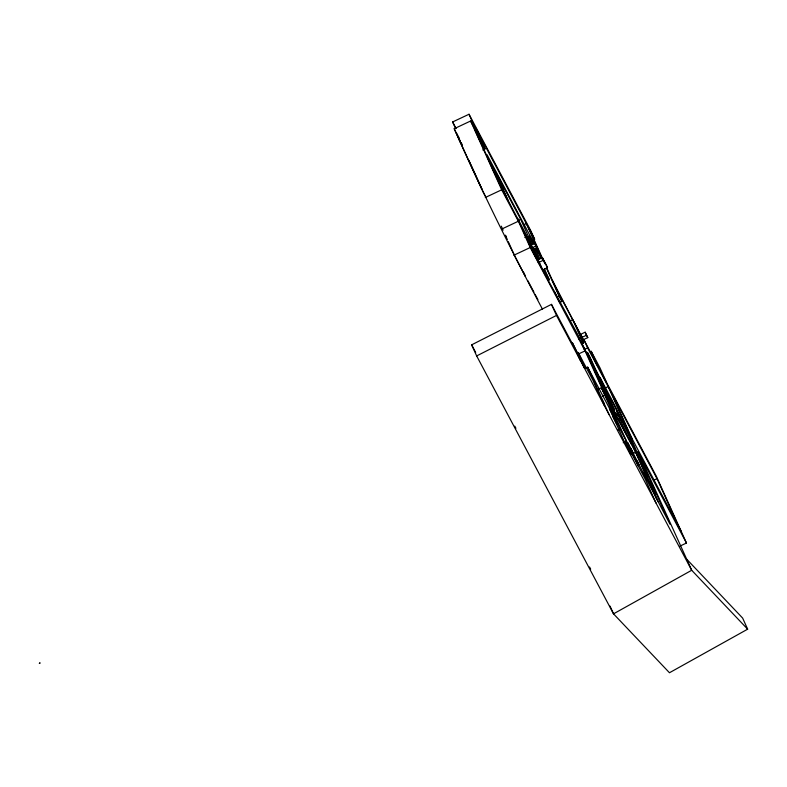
<?xml version="1.0" encoding="UTF-8"?>
<svg xmlns="http://www.w3.org/2000/svg" width="787" height="787" viewBox="0 0 787 787"><rect width="100%" height="100%" fill="white"/><g stroke="black" fill="none" stroke-linecap="round" stroke-linejoin="round"><path stroke-width="1.18" d="M39.38 663.352L40.127 662.861L39.38 663.372M557.147 297.319L558.918 295.735L546.483 268.21M560.049 302.788L561.82 301.205L546.434 267.118M679.929 546.109L686.48 543.03L637.962 451.59L686.687 559.183L742.643 618.09L747.65 629.177L669.471 672.747L613.516 613.84L476.656 355.931L471.649 344.844L551.471 304.362L584.977 367.509L578.199 352.497L592.955 380.298L604.741 406.397M476.656 355.931L556.478 315.439L551.471 304.362M455.594 128.517L452.623 121.955L469.022 114.253L530.684 230.463L534.698 239.346L475.014 126.855L484.979 148.93L482.785 149.953M542.4 309.075C510.96 249.951 481.201 190.011 454.217 128.714L470.616 121.001L480.385 139.407L469.022 114.253M485.284 197.517L501.683 189.805L518.358 221.236L530.231 247.531L585.075 350.884L578.514 353.973M518.466 220.311L520.65 219.288L532.209 244.885M501.968 228.948L518.358 221.236M524.162 224.639L526.355 223.606L541.869 257.979L535.367 245.731M524.831 237.507L527.015 236.474L544.299 273.079L578.622 336.108L584.721 349.477M531.117 244.196L534.393 242.652L537.265 248.554L532.888 250.61M513.832 255.234L530.231 247.531M532.632 247.571L535.917 246.026L537.265 248.554M533.625 249.42L536.901 247.875M538.623 259.277L542.332 257.536L546.316 265.042L547.516 267.688L543.797 269.439L549.434 280.054L544.417 268.947M538.239 262.671L543.532 260.182L547.516 267.688M570.486 320.752L572.68 319.729L583.57 342.975L581.386 344.008M555.937 288.18L583.285 339.718L587.781 337.613L585.154 332.203L580.658 334.318L581.918 336.698M578.701 338.951L580.895 337.918M587.781 337.613L586.522 335.232L582.026 337.348L552.494 280.546M581.996 341.302L584.18 340.269L656.26 476.105L686.48 543.03M584.347 349.448L587.633 347.903L657.007 478.653L678.266 525.736M585.489 368.178L587.673 367.155L617.874 424.262M598.12 389.319L601.406 387.775L635.63 452.299L656.653 498.869L670.022 524.25L649.6 479.008L641.326 463.415L640.293 461.133L647.77 475.22L622.704 421.015L681.001 530.891M604.898 388.158L608.174 386.624L629.433 433.706M602.498 396.087L604.691 395.054M613.988 413.175L617.274 411.64L622.104 422.334L617.372 413.431L615.444 414.336M615.247 414.159L616.083 415.743L618.011 414.838L631.676 444.488L607.898 399.678L596.074 373.491L598.297 377.681L597.195 375.242L584.033 348.08M617.706 419.412L619.89 418.379M617.854 430.086L620.038 429.053L626.747 441.694L624.553 442.717M623.196 442.737L625.38 441.714L645.183 479.027L656.033 503.06M625.645 443.888L627.829 442.865L656.653 498.869M633.446 453.332L635.63 452.299M653.731 480.198L657.007 478.653M747.65 629.177L691.694 570.27L556.478 315.439M484.979 148.93L474.836 129.816L486.641 155.383C502.677 194.232 525.627 229.696 541.741 268.505L531.963 250.079L517.679 218.442M534.284 243.685L487.094 154.744L495.613 173.632L492.78 168.29L494.423 171.92L503.011 189.185M520.65 219.288L493.469 168.054L507.89 199.996M533.36 243.134L529.376 235.628L533.379 244.511M536.203 248.495L541.702 258.864M558.918 295.735L561.82 301.205M582.016 343.624L580.54 340.84L603.678 392.074M583.354 346.447L585.981 351.848M596.664 371.976L602.704 383.495M617.274 411.64L604.809 388.148L599.851 377.17L615.808 407.243L630.928 439.362L630.426 438.251M592.09 364.647L590.909 362.433L607.83 399.914M599.832 380.308L601.524 383.485M652.492 489.632L653.289 491.137M643.048 472.948L646.707 480.109M612.689 416.274L616.811 424.036M599.733 395.31L604.111 403.564M452.623 121.955L456.086 128.478M454.217 128.714L481.811 189.293M456.362 132.747L459.087 137.882M458.437 137.528L460.129 140.716M461.261 142.84L462.382 144.956M459.362 140.106L460.966 143.116M468.481 159.771L470.242 163.086M482.303 190.395L485.176 195.806M506.503 237.33L505.362 235.175L507.3 239.484M527.91 280.792L533.94 292.174M535.062 294.279L537.875 299.572M471.649 344.844L475.682 352.428M514.777 426.121L515.928 428.285M589.532 566.994L590.683 569.168M520.541 224.787L529.759 242.553M585.154 332.203L586.522 335.232M686.687 559.183L691.694 570.27L613.516 613.84L610.014 606.079M610.761 391.503L632.02 438.585M606.58 382.492L599.901 367.686L591.116 351.13L597.795 365.935M629.443 436.549L635.227 449.377L629.856 439.244L646.137 475.309L655.748 494.334L648.872 481.369L658.03 501.653M617.372 413.431L618.011 414.838M584.18 340.269L587.633 347.903M582.646 338.312L583.285 339.718M639.27 465.147L637.224 461.074L637.893 462.549M575.356 324.785L583.57 342.975M633.004 452.614L630.869 448.354L631.567 449.908M614.716 412.722L616.083 415.743M613.457 410.342L614.824 413.362M627.829 442.865L638.326 466.101M608.105 400.416L626.747 441.694M601.406 387.775L620.038 429.053M542.332 257.536L543.532 260.182M625.38 441.714L631.223 454.66L624.514 442.019L609.443 408.63L613.447 416.185L611.961 412.88M529.258 229.086L544.909 263.763M534.393 242.652L535.917 246.026M536.547 248.702L537.905 251.712M559.882 302.434L554.166 291.269L555.386 293.974M535.386 248.958L539.902 258.953M587.673 367.155L609.118 414.651M533.724 248.22L538.741 259.346M581.888 361.676L572.336 342.66L575.464 349.576M579.537 357.249L584.544 368.326M575.327 349.32L580.334 360.407M501.693 186.696L506.572 197.507M470.616 121.001L501.683 189.805M523.404 271.909L525.352 276.217L515.564 257.782L508.274 241.639M501.289 226.154L503.1 230.168M470.734 164.188L482.097 189.333M590.083 357.387L587.397 352.33L606.423 394.444L604.347 390.549L605.567 393.234L614.677 410.401L590.083 357.387"/></g></svg>
